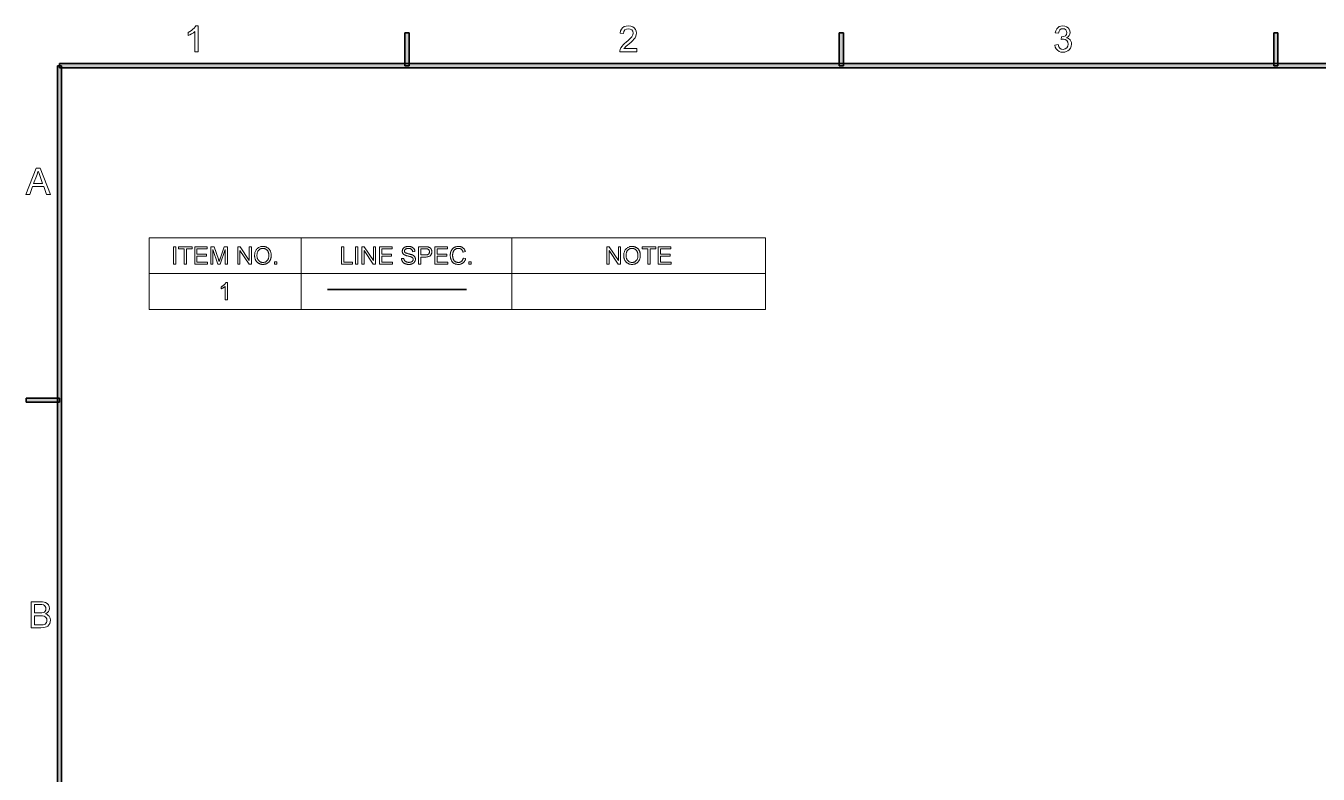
# Model space of a CAD drawing. Extents: x 23 to 417, y 3 to 294.
# Drawn here: x 26.1 to 174.9, y 205.4 to 291.6 of the extents above; entities that cross this region are included whole.
import ezdxf

# ---------------------------------------------------------------- set-up
doc = ezdxf.new("R2010")
doc.units = 0

msp = doc.modelspace()

# ---------------------------------------------------------------- linework, layer by layer
at = {"color": 7, "lineweight": 35, "ltscale": 0.095}
for p, q in [((69.76, 287), (69.76, 290.8)), ((70.24, 290.8), (70.24, 287)), ((119.76, 287), (119.76, 290.8)), ((120.24, 290.8), (120.24, 287)), ((169.76, 287), (169.76, 290.8)), ((170.24, 290.8), (170.24, 287)), ((26.19, 248.74), (29.99, 248.74)), ((29.99, 248.26), (26.19, 248.26))]:
    msp.add_line(p, q, dxfattribs=at)
at = {"color": 7, "lineweight": 35, "ltscale": 0.011875}
for p, q in [((69.76, 290.8), (70.24, 290.8)), ((119.76, 290.8), (120.24, 290.8)), ((169.76, 290.8), (170.24, 290.8)), ((29.76, 287), (30.24, 287)), ((70.24, 287), (69.76, 287)), ((120.24, 287), (119.76, 287)), ((170.24, 287), (169.76, 287)), ((26.19, 248.26), (26.19, 248.74)), ((29.99, 248.74), (29.99, 248.26))]:
    msp.add_line(p, q, dxfattribs=at)
at = {"color": 7, "lineweight": 35}
for p, q in [((30, 287.24), (410.24, 287.24)), ((29.76, 9.76), (29.76, 287)), ((409.76, 286.76), (30, 286.76)), ((30.24, 287), (30.24, 10.24))]:
    msp.add_line(p, q, dxfattribs=at)
at = {"color": 7, "lineweight": 35, "ltscale": 0.011874}
msp.add_line((30, 286.76), (30, 287.24), dxfattribs=at)
at = {"color": 115, "lineweight": 13}
for p, q in [((40.32, 267.19), (111.27, 267.19)), ((40.32, 263.07), (111.27, 263.07)), ((40.32, 258.95), (111.27, 258.95))]:
    msp.add_line(p, q, dxfattribs=at)
at = {"color": 115, "lineweight": 13, "ltscale": 0.206071}
for p, q in [((40.32, 267.19), (40.32, 258.95)), ((57.82, 267.19), (57.82, 258.95)), ((82.09, 267.19), (82.09, 258.95)), ((111.27, 267.19), (111.27, 258.95))]:
    msp.add_line(p, q, dxfattribs=at)
at = {"color": 7, "lineweight": 35, "ltscale": 0.399509}
msp.add_line((60.87, 261.25), (76.85, 261.25), dxfattribs=at)
at = {"color": 7, "lineweight": 13}
for points in [[(45.95, 288.59), (45.57, 288.59), (45.57, 290.93), (45.42, 290.8), (45.22, 290.68), (45.01, 290.57), (44.82, 290.49), (44.82, 290.84), (45.02, 290.95), (45.21, 291.06), (45.37, 291.19), (45.52, 291.33), (45.63, 291.46), (45.71, 291.59), (45.95, 291.59)], [(96.45, 288.97), (96.45, 288.59), (94.49, 288.59), (94.5, 288.73), (94.53, 288.85), (94.62, 289.06), (94.76, 289.26), (94.88, 289.39), (95.04, 289.54), (95.23, 289.7), (95.45, 289.89), (95.63, 290.06), (95.77, 290.21), (95.87, 290.33), (95.99, 290.55), (96.03, 290.76), (95.99, 290.96), (95.88, 291.12), (95.7, 291.22), (95.48, 291.26), (95.25, 291.22), (95.06, 291.12), (94.95, 290.94), (94.91, 290.72), (94.53, 290.76), (94.58, 291.01), (94.68, 291.22), (94.82, 291.38), (95, 291.5), (95.23, 291.57), (95.49, 291.59), (95.75, 291.57), (95.98, 291.49), (96.16, 291.35), (96.3, 291.18), (96.38, 290.99), (96.41, 290.76), (96.39, 290.59), (96.34, 290.41), (96.25, 290.23), (96.12, 290.05), (95.99, 289.9), (95.81, 289.73), (95.58, 289.53), (95.39, 289.37), (95.24, 289.25), (95.15, 289.16), (95.06, 289.06), (94.98, 288.97)], [(144.57, 289.38), (144.95, 289.43), (145.03, 289.18), (145.15, 289.01), (145.31, 288.92), (145.52, 288.88), (145.76, 288.93), (145.95, 289.06), (146.07, 289.25), (146.12, 289.49), (146.08, 289.71), (145.95, 289.89), (145.77, 290.01), (145.55, 290.05), (145.43, 290.04), (145.3, 290.01), (145.33, 290.34), (145.39, 290.34), (145.59, 290.37), (145.78, 290.45), (145.91, 290.6), (145.95, 290.81), (145.92, 290.99), (145.82, 291.13), (145.68, 291.23), (145.49, 291.26), (145.31, 291.23), (145.16, 291.13), (145.05, 290.98), (144.99, 290.76), (144.62, 290.8), (144.68, 291.03), (144.78, 291.23), (144.91, 291.38), (145.08, 291.5), (145.27, 291.57), (145.48, 291.59), (145.71, 291.57), (145.92, 291.49), (146.09, 291.36), (146.22, 291.2), (146.3, 291.02), (146.32, 290.82), (146.3, 290.64), (146.22, 290.47), (146.09, 290.33), (145.91, 290.22), (146.15, 290.13), (146.33, 289.97), (146.42, 289.83), (146.47, 289.67), (146.49, 289.48), (146.46, 289.24), (146.37, 289.02), (146.21, 288.82), (146.06, 288.7), (145.89, 288.62), (145.71, 288.57), (145.5, 288.55), (145.26, 288.58), (145.05, 288.65), (144.86, 288.78), (144.72, 288.95), (144.62, 289.15)], [(26.14, 272.19), (27.33, 275.19), (27.78, 275.19), (28.98, 272.19), (28.53, 272.19), (28.2, 273.11), (26.91, 273.11), (26.58, 272.19)], [(27.03, 273.44), (28.07, 273.44), (27.78, 274.25), (27.69, 274.49), (27.62, 274.69), (27.56, 274.86), (27.49, 274.68), (27.42, 274.49), (27.35, 274.3)], [(26.73, 222.29), (26.73, 225.29), (27.85, 225.29), (28.07, 225.28), (28.25, 225.25), (28.41, 225.2), (28.59, 225.09), (28.73, 224.92), (28.82, 224.72), (28.85, 224.52), (28.82, 224.33), (28.74, 224.15), (28.6, 224), (28.41, 223.88), (28.57, 223.81), (28.72, 223.72), (28.83, 223.61), (28.94, 223.4), (28.98, 223.16), (28.95, 222.96), (28.89, 222.77), (28.79, 222.61), (28.67, 222.49), (28.52, 222.41), (28.34, 222.34), (28.12, 222.31), (27.86, 222.29)], [(27.14, 224), (27.77, 224), (27.99, 224.01), (28.14, 224.04), (28.27, 224.1), (28.36, 224.2), (28.42, 224.32), (28.43, 224.47), (28.42, 224.62), (28.36, 224.75), (28.28, 224.85), (28.17, 224.92), (27.99, 224.95), (27.72, 224.96), (27.14, 224.96)], [(27.14, 222.63), (27.87, 222.63), (28.03, 222.63), (28.13, 222.64), (28.35, 222.72), (28.5, 222.89), (28.54, 223.01), (28.56, 223.15), (28.54, 223.31), (28.47, 223.44), (28.37, 223.55), (28.24, 223.62), (28.06, 223.66), (27.81, 223.67), (27.14, 223.67)]]:
    msp.add_lwpolyline(points, close=True, dxfattribs=at)
at = {"color": 115, "lineweight": 13}
for points in [[(43.13, 264.16), (43.13, 266.16), (43.39, 266.16), (43.39, 264.16)], [(44.37, 264.16), (44.37, 265.92), (43.71, 265.92), (43.71, 266.16), (45.29, 266.16), (45.29, 265.92), (44.63, 265.92), (44.63, 264.16)], [(45.57, 264.16), (45.57, 266.16), (47.01, 266.16), (47.01, 265.92), (45.83, 265.92), (45.83, 265.31), (46.94, 265.31), (46.94, 265.08), (45.83, 265.08), (45.83, 264.4), (47.06, 264.4), (47.06, 264.16)], [(47.42, 264.16), (47.42, 266.16), (47.82, 266.16), (48.29, 264.74), (48.3, 264.7), (48.32, 264.67), (48.33, 264.63), (48.34, 264.6), (48.35, 264.57), (48.36, 264.54), (48.36, 264.52), (48.37, 264.49), (48.38, 264.47), (48.39, 264.45), (48.39, 264.47), (48.4, 264.49), (48.41, 264.52), (48.42, 264.55), (48.43, 264.58), (48.44, 264.61), (48.45, 264.65), (48.46, 264.69), (48.48, 264.73), (48.49, 264.77), (48.97, 266.16), (49.33, 266.16), (49.33, 264.16), (49.07, 264.16), (49.07, 265.83), (48.49, 264.16), (48.25, 264.16), (47.67, 265.86), (47.67, 264.16)], [(50.53, 264.16), (50.53, 266.16), (50.8, 266.16), (51.85, 264.59), (51.85, 266.16), (52.1, 266.16), (52.1, 264.16), (51.83, 264.16), (50.78, 265.73), (50.78, 264.16)], [(52.47, 265.13), (52.47, 265.23), (52.48, 265.32), (52.49, 265.41), (52.51, 265.5), (52.53, 265.58), (52.56, 265.65), (52.6, 265.72), (52.64, 265.79), (52.68, 265.85), (52.74, 265.91), (52.79, 265.97), (52.85, 266.01), (52.91, 266.06), (52.97, 266.09), (53.04, 266.12), (53.11, 266.15), (53.19, 266.17), (53.26, 266.18), (53.34, 266.19), (53.43, 266.19), (53.48, 266.19), (53.53, 266.19), (53.59, 266.18), (53.64, 266.17), (53.69, 266.16), (53.74, 266.15), (53.79, 266.13), (53.83, 266.11), (53.88, 266.09), (53.92, 266.06), (53.97, 266.03), (54.01, 266.01), (54.05, 265.97), (54.09, 265.94), (54.12, 265.9), (54.15, 265.87), (54.18, 265.83), (54.21, 265.78), (54.24, 265.74), (54.26, 265.69), (54.29, 265.65), (54.31, 265.6), (54.32, 265.55), (54.34, 265.49), (54.35, 265.44), (54.36, 265.39), (54.37, 265.33), (54.38, 265.27), (54.38, 265.22), (54.38, 265.16), (54.38, 265.1), (54.38, 265.04), (54.37, 264.98), (54.36, 264.92), (54.35, 264.87), (54.34, 264.81), (54.32, 264.76), (54.3, 264.71), (54.28, 264.66), (54.26, 264.61), (54.23, 264.57), (54.2, 264.52), (54.17, 264.48), (54.14, 264.44), (54.11, 264.4), (54.07, 264.37), (54.04, 264.33), (54, 264.3), (53.95, 264.27), (53.91, 264.25), (53.86, 264.23), (53.82, 264.2), (53.77, 264.19), (53.72, 264.17), (53.68, 264.16), (53.63, 264.14), (53.58, 264.14), (53.53, 264.13), (53.48, 264.13), (53.42, 264.13), (53.37, 264.13), (53.31, 264.13), (53.26, 264.14), (53.21, 264.15), (53.16, 264.16), (53.11, 264.17), (53.06, 264.19), (53.01, 264.21), (52.96, 264.24), (52.92, 264.26), (52.88, 264.29), (52.83, 264.32), (52.8, 264.35), (52.76, 264.39), (52.72, 264.42), (52.69, 264.46), (52.66, 264.5), (52.63, 264.54), (52.61, 264.59), (52.58, 264.63), (52.56, 264.68), (52.54, 264.73), (52.52, 264.78), (52.51, 264.83), (52.5, 264.88), (52.49, 264.93), (52.48, 264.98), (52.47, 265.03), (52.47, 265.08)], [(52.74, 265.13), (52.74, 265.06), (52.75, 264.99), (52.76, 264.93), (52.77, 264.86), (52.79, 264.81), (52.81, 264.75), (52.84, 264.7), (52.87, 264.65), (52.9, 264.6), (52.94, 264.56), (52.97, 264.52), (53.02, 264.48), (53.06, 264.45), (53.11, 264.43), (53.15, 264.4), (53.2, 264.38), (53.26, 264.37), (53.31, 264.36), (53.37, 264.35), (53.42, 264.35), (53.48, 264.35), (53.54, 264.36), (53.59, 264.37), (53.64, 264.39), (53.7, 264.4), (53.74, 264.43), (53.79, 264.45), (53.83, 264.49), (53.87, 264.52), (53.91, 264.56), (53.95, 264.61), (53.98, 264.65), (54.01, 264.7), (54.04, 264.76), (54.06, 264.82), (54.08, 264.88), (54.09, 264.94), (54.1, 265.01), (54.11, 265.08), (54.11, 265.16), (54.11, 265.21), (54.1, 265.25), (54.1, 265.3), (54.09, 265.34), (54.09, 265.39), (54.08, 265.43), (54.07, 265.47), (54.05, 265.51), (54.04, 265.55), (54.03, 265.58), (54.01, 265.62), (53.99, 265.65), (53.97, 265.69), (53.95, 265.72), (53.92, 265.75), (53.9, 265.77), (53.87, 265.8), (53.84, 265.82), (53.81, 265.85), (53.78, 265.87), (53.75, 265.89), (53.72, 265.9), (53.68, 265.92), (53.65, 265.93), (53.61, 265.94), (53.58, 265.95), (53.54, 265.96), (53.5, 265.96), (53.47, 265.97), (53.43, 265.97), (53.37, 265.97), (53.32, 265.96), (53.27, 265.95), (53.21, 265.94), (53.17, 265.92), (53.12, 265.9), (53.07, 265.87), (53.03, 265.84), (52.98, 265.81), (52.94, 265.77), (52.9, 265.73), (52.87, 265.69), (52.84, 265.63), (52.81, 265.58), (52.79, 265.52), (52.77, 265.45), (52.76, 265.38), (52.75, 265.3), (52.74, 265.22)], [(62.47, 264.16), (62.47, 266.16), (62.74, 266.16), (62.74, 264.4), (63.72, 264.4), (63.72, 264.16)], [(64.08, 264.16), (64.08, 266.16), (64.35, 266.16), (64.35, 264.16)], [(64.81, 264.16), (64.81, 266.16), (65.08, 266.16), (66.13, 264.59), (66.13, 266.16), (66.39, 266.16), (66.39, 264.16), (66.12, 264.16), (65.07, 265.73), (65.07, 264.16)], [(66.84, 264.16), (66.84, 266.16), (68.28, 266.16), (68.28, 265.92), (67.1, 265.92), (67.1, 265.31), (68.21, 265.31), (68.21, 265.08), (67.1, 265.08), (67.1, 264.4), (68.33, 264.4), (68.33, 264.16)], [(69.38, 264.8), (69.63, 264.82), (69.64, 264.79), (69.64, 264.77), (69.65, 264.74), (69.65, 264.71), (69.66, 264.69), (69.67, 264.66), (69.68, 264.64), (69.69, 264.62), (69.7, 264.6), (69.71, 264.58), (69.73, 264.56), (69.74, 264.54), (69.76, 264.52), (69.78, 264.51), (69.8, 264.49), (69.82, 264.48), (69.84, 264.46), (69.86, 264.45), (69.89, 264.43), (69.92, 264.42), (69.94, 264.41), (69.97, 264.4), (70, 264.39), (70.03, 264.38), (70.06, 264.38), (70.09, 264.37), (70.12, 264.37), (70.16, 264.36), (70.19, 264.36), (70.22, 264.36), (70.25, 264.36), (70.28, 264.36), (70.31, 264.37), (70.34, 264.37), (70.37, 264.37), (70.39, 264.38), (70.42, 264.38), (70.44, 264.39), (70.47, 264.4), (70.49, 264.41), (70.51, 264.42), (70.53, 264.43), (70.55, 264.44), (70.57, 264.45), (70.59, 264.46), (70.61, 264.47), (70.62, 264.49), (70.64, 264.5), (70.65, 264.52), (70.66, 264.53), (70.67, 264.55), (70.68, 264.56), (70.69, 264.58), (70.7, 264.6), (70.7, 264.61), (70.71, 264.63), (70.71, 264.65), (70.72, 264.67), (70.72, 264.68), (70.72, 264.7), (70.72, 264.72), (70.72, 264.74), (70.71, 264.76), (70.71, 264.77), (70.71, 264.79), (70.7, 264.81), (70.69, 264.82), (70.68, 264.84), (70.67, 264.85), (70.66, 264.87), (70.65, 264.88), (70.64, 264.89), (70.63, 264.91), (70.61, 264.92), (70.59, 264.93), (70.57, 264.94), (70.55, 264.95), (70.53, 264.96), (70.51, 264.97), (70.48, 264.98), (70.47, 264.99), (70.44, 265), (70.42, 265.01), (70.39, 265.02), (70.36, 265.02), (70.32, 265.03), (70.28, 265.05), (70.23, 265.06), (70.18, 265.07), (70.13, 265.08), (70.07, 265.1), (70.02, 265.11), (69.98, 265.12), (69.93, 265.13), (69.89, 265.15), (69.86, 265.16), (69.82, 265.17), (69.79, 265.18), (69.77, 265.2), (69.74, 265.21), (69.71, 265.22), (69.69, 265.24), (69.66, 265.26), (69.64, 265.27), (69.62, 265.29), (69.6, 265.31), (69.58, 265.33), (69.56, 265.35), (69.54, 265.37), (69.53, 265.39), (69.52, 265.42), (69.5, 265.44), (69.49, 265.46), (69.48, 265.49), (69.48, 265.51), (69.47, 265.54), (69.46, 265.56), (69.46, 265.59), (69.46, 265.61), (69.46, 265.64), (69.46, 265.67), (69.46, 265.7), (69.47, 265.73), (69.47, 265.76), (69.48, 265.79), (69.49, 265.82), (69.5, 265.84), (69.51, 265.87), (69.53, 265.9), (69.54, 265.93), (69.56, 265.95), (69.58, 265.98), (69.6, 266), (69.63, 266.02), (69.65, 266.04), (69.68, 266.06), (69.7, 266.08), (69.73, 266.1), (69.76, 266.11), (69.8, 266.13), (69.83, 266.14), (69.86, 266.15), (69.9, 266.16), (69.93, 266.17), (69.97, 266.18), (70.01, 266.18), (70.04, 266.19), (70.08, 266.19), (70.12, 266.19), (70.16, 266.19), (70.21, 266.19), (70.25, 266.19), (70.29, 266.19), (70.33, 266.18), (70.37, 266.18), (70.41, 266.17), (70.45, 266.16), (70.48, 266.15), (70.52, 266.14), (70.55, 266.12), (70.59, 266.11), (70.62, 266.09), (70.65, 266.07), (70.68, 266.05), (70.7, 266.03), (70.73, 266.01), (70.75, 265.99), (70.78, 265.96), (70.8, 265.94), (70.82, 265.91), (70.83, 265.88), (70.85, 265.85), (70.86, 265.82), (70.88, 265.79), (70.89, 265.76), (70.9, 265.73), (70.9, 265.7), (70.91, 265.66), (70.91, 265.63), (70.91, 265.6), (70.66, 265.58), (70.66, 265.61), (70.65, 265.65), (70.64, 265.68), (70.63, 265.71), (70.62, 265.74), (70.6, 265.77), (70.58, 265.8), (70.57, 265.82), (70.54, 265.84), (70.52, 265.86), (70.5, 265.88), (70.47, 265.9), (70.44, 265.91), (70.41, 265.93), (70.38, 265.94), (70.34, 265.94), (70.3, 265.95), (70.26, 265.96), (70.22, 265.96), (70.17, 265.96), (70.13, 265.96), (70.08, 265.96), (70.04, 265.95), (70, 265.95), (69.97, 265.94), (69.93, 265.93), (69.9, 265.92), (69.87, 265.9), (69.85, 265.89), (69.82, 265.87), (69.8, 265.85), (69.78, 265.84), (69.77, 265.82), (69.75, 265.8), (69.74, 265.78), (69.73, 265.75), (69.72, 265.73), (69.72, 265.71), (69.71, 265.68), (69.71, 265.66), (69.71, 265.64), (69.72, 265.62), (69.72, 265.6), (69.73, 265.58), (69.73, 265.56), (69.74, 265.54), (69.75, 265.53), (69.76, 265.51), (69.78, 265.5), (69.79, 265.48), (69.81, 265.47), (69.83, 265.45), (69.86, 265.44), (69.89, 265.43), (69.93, 265.41), (69.97, 265.4), (70.02, 265.38), (70.07, 265.37), (70.13, 265.35), (70.19, 265.34), (70.25, 265.33), (70.31, 265.31), (70.37, 265.3), (70.42, 265.28), (70.46, 265.27), (70.5, 265.26), (70.54, 265.25), (70.58, 265.24), (70.61, 265.22), (70.63, 265.21), (70.67, 265.2), (70.7, 265.18), (70.73, 265.16), (70.76, 265.14), (70.78, 265.12), (70.81, 265.1), (70.83, 265.08), (70.85, 265.06), (70.87, 265.03), (70.89, 265.01), (70.91, 264.98), (70.92, 264.96), (70.93, 264.93), (70.94, 264.9), (70.95, 264.88), (70.96, 264.85), (70.97, 264.82), (70.97, 264.79), (70.97, 264.76), (70.97, 264.72), (70.97, 264.69), (70.97, 264.66), (70.97, 264.63), (70.96, 264.6), (70.95, 264.57), (70.94, 264.54), (70.93, 264.51), (70.92, 264.48), (70.9, 264.45), (70.88, 264.42), (70.86, 264.4), (70.84, 264.37), (70.82, 264.34), (70.8, 264.32), (70.77, 264.3), (70.74, 264.28), (70.72, 264.26), (70.69, 264.24), (70.65, 264.22), (70.62, 264.2), (70.59, 264.19), (70.55, 264.18), (70.51, 264.16), (70.48, 264.15), (70.44, 264.14), (70.4, 264.14), (70.36, 264.13), (70.32, 264.13), (70.28, 264.13), (70.23, 264.13), (70.18, 264.13), (70.13, 264.13), (70.08, 264.13), (70.03, 264.14), (69.99, 264.14), (69.94, 264.15), (69.9, 264.16), (69.86, 264.18), (69.82, 264.19), (69.78, 264.2), (69.74, 264.22), (69.71, 264.24), (69.68, 264.26), (69.65, 264.28), (69.62, 264.3), (69.59, 264.33), (69.56, 264.35), (69.54, 264.38), (69.51, 264.41), (69.49, 264.44), (69.47, 264.47), (69.45, 264.51), (69.44, 264.54), (69.42, 264.58), (69.41, 264.61), (69.4, 264.65), (69.39, 264.69), (69.39, 264.72), (69.38, 264.76)], [(71.34, 264.16), (71.34, 266.16), (72.09, 266.16), (72.13, 266.16), (72.17, 266.16), (72.2, 266.16), (72.23, 266.16), (72.27, 266.15), (72.3, 266.15), (72.32, 266.15), (72.35, 266.15), (72.37, 266.14), (72.39, 266.14), (72.42, 266.13), (72.45, 266.13), (72.48, 266.12), (72.5, 266.11), (72.53, 266.1), (72.55, 266.09), (72.58, 266.08), (72.6, 266.07), (72.62, 266.06), (72.64, 266.05), (72.66, 266.03), (72.68, 266.02), (72.7, 266), (72.71, 265.98), (72.73, 265.96), (72.75, 265.94), (72.76, 265.92), (72.78, 265.9), (72.79, 265.88), (72.8, 265.85), (72.81, 265.83), (72.82, 265.8), (72.83, 265.78), (72.84, 265.75), (72.85, 265.72), (72.85, 265.7), (72.86, 265.67), (72.86, 265.64), (72.86, 265.61), (72.86, 265.58), (72.86, 265.53), (72.86, 265.48), (72.85, 265.43), (72.84, 265.39), (72.82, 265.35), (72.8, 265.3), (72.78, 265.26), (72.76, 265.22), (72.73, 265.19), (72.7, 265.15), (72.66, 265.12), (72.62, 265.09), (72.58, 265.06), (72.53, 265.04), (72.47, 265.02), (72.41, 265), (72.34, 264.99), (72.27, 264.98), (72.2, 264.97), (72.11, 264.97), (71.6, 264.97), (71.6, 264.16)], [(71.6, 265.21), (72.12, 265.21), (72.17, 265.21), (72.21, 265.21), (72.26, 265.22), (72.3, 265.22), (72.34, 265.23), (72.37, 265.24), (72.4, 265.26), (72.43, 265.27), (72.46, 265.29), (72.48, 265.3), (72.5, 265.32), (72.52, 265.35), (72.54, 265.37), (72.55, 265.39), (72.56, 265.42), (72.57, 265.45), (72.58, 265.48), (72.59, 265.51), (72.59, 265.54), (72.59, 265.57), (72.59, 265.6), (72.59, 265.62), (72.58, 265.64), (72.58, 265.67), (72.57, 265.69), (72.57, 265.71), (72.56, 265.73), (72.55, 265.75), (72.54, 265.77), (72.53, 265.79), (72.51, 265.8), (72.5, 265.82), (72.48, 265.84), (72.47, 265.85), (72.45, 265.86), (72.44, 265.87), (72.42, 265.88), (72.4, 265.89), (72.38, 265.9), (72.36, 265.91), (72.34, 265.91), (72.33, 265.91), (72.31, 265.91), (72.29, 265.92), (72.26, 265.92), (72.24, 265.92), (72.21, 265.92), (72.18, 265.92), (72.15, 265.92), (72.11, 265.92), (71.6, 265.92)], [(73.2, 264.16), (73.2, 266.16), (74.65, 266.16), (74.65, 265.92), (73.47, 265.92), (73.47, 265.31), (74.58, 265.31), (74.58, 265.08), (73.47, 265.08), (73.47, 264.4), (74.7, 264.4), (74.7, 264.16)], [(76.49, 264.86), (76.75, 264.79), (76.74, 264.73), (76.72, 264.67), (76.69, 264.61), (76.67, 264.56), (76.64, 264.51), (76.61, 264.46), (76.57, 264.41), (76.54, 264.37), (76.5, 264.33), (76.46, 264.3), (76.41, 264.26), (76.36, 264.23), (76.32, 264.21), (76.27, 264.19), (76.21, 264.17), (76.16, 264.15), (76.11, 264.14), (76.05, 264.13), (75.99, 264.13), (75.93, 264.13), (75.86, 264.13), (75.8, 264.13), (75.74, 264.14), (75.69, 264.15), (75.63, 264.16), (75.58, 264.17), (75.53, 264.19), (75.49, 264.21), (75.44, 264.23), (75.4, 264.26), (75.36, 264.28), (75.32, 264.31), (75.29, 264.35), (75.25, 264.38), (75.22, 264.42), (75.19, 264.46), (75.16, 264.5), (75.14, 264.54), (75.11, 264.59), (75.09, 264.64), (75.07, 264.69), (75.05, 264.74), (75.04, 264.79), (75.02, 264.84), (75.01, 264.9), (75, 264.95), (75, 265.01), (74.99, 265.06), (74.99, 265.12), (74.99, 265.17), (74.99, 265.24), (74.99, 265.3), (75, 265.35), (75.01, 265.41), (75.02, 265.47), (75.03, 265.52), (75.05, 265.57), (75.06, 265.62), (75.08, 265.67), (75.11, 265.72), (75.13, 265.76), (75.16, 265.81), (75.19, 265.85), (75.22, 265.89), (75.25, 265.92), (75.29, 265.96), (75.32, 265.99), (75.36, 266.02), (75.4, 266.05), (75.45, 266.07), (75.49, 266.1), (75.54, 266.12), (75.58, 266.13), (75.63, 266.15), (75.68, 266.16), (75.73, 266.17), (75.78, 266.18), (75.83, 266.19), (75.88, 266.19), (75.93, 266.19), (75.99, 266.19), (76.05, 266.19), (76.1, 266.18), (76.16, 266.17), (76.21, 266.16), (76.26, 266.14), (76.3, 266.12), (76.35, 266.1), (76.39, 266.07), (76.44, 266.04), (76.48, 266.01), (76.51, 265.97), (76.55, 265.94), (76.58, 265.9), (76.61, 265.86), (76.64, 265.81), (76.66, 265.77), (76.68, 265.72), (76.7, 265.67), (76.72, 265.61), (76.46, 265.55), (76.45, 265.59), (76.43, 265.63), (76.41, 265.67), (76.39, 265.71), (76.37, 265.74), (76.35, 265.77), (76.33, 265.8), (76.31, 265.82), (76.28, 265.85), (76.26, 265.87), (76.23, 265.89), (76.2, 265.9), (76.17, 265.92), (76.14, 265.93), (76.11, 265.94), (76.07, 265.95), (76.04, 265.96), (76, 265.96), (75.96, 265.97), (75.93, 265.97), (75.88, 265.97), (75.84, 265.96), (75.79, 265.96), (75.75, 265.95), (75.71, 265.94), (75.68, 265.93), (75.64, 265.91), (75.6, 265.9), (75.57, 265.88), (75.54, 265.86), (75.51, 265.83), (75.48, 265.81), (75.46, 265.78), (75.43, 265.76), (75.41, 265.73), (75.39, 265.7), (75.37, 265.66), (75.35, 265.63), (75.34, 265.6), (75.32, 265.56), (75.31, 265.52), (75.3, 265.48), (75.29, 265.45), (75.28, 265.41), (75.28, 265.37), (75.27, 265.33), (75.27, 265.29), (75.26, 265.25), (75.26, 265.22), (75.26, 265.18), (75.26, 265.13), (75.26, 265.08), (75.27, 265.03), (75.27, 264.98), (75.28, 264.94), (75.29, 264.89), (75.3, 264.85), (75.31, 264.81), (75.32, 264.77), (75.33, 264.73), (75.35, 264.69), (75.37, 264.66), (75.39, 264.62), (75.41, 264.59), (75.43, 264.56), (75.45, 264.54), (75.48, 264.51), (75.51, 264.49), (75.53, 264.47), (75.56, 264.45), (75.6, 264.43), (75.63, 264.41), (75.66, 264.4), (75.69, 264.39), (75.73, 264.38), (75.76, 264.37), (75.8, 264.36), (75.83, 264.36), (75.87, 264.35), (75.9, 264.35), (75.95, 264.35), (75.99, 264.36), (76.03, 264.36), (76.07, 264.37), (76.11, 264.38), (76.15, 264.4), (76.18, 264.41), (76.22, 264.43), (76.25, 264.46), (76.28, 264.48), (76.31, 264.51), (76.34, 264.54), (76.36, 264.57), (76.39, 264.6), (76.41, 264.64), (76.43, 264.68), (76.45, 264.72), (76.46, 264.76), (76.48, 264.81)], [(93.01, 264.16), (93.01, 266.16), (93.28, 266.16), (94.33, 264.59), (94.33, 266.16), (94.59, 266.16), (94.59, 264.16), (94.32, 264.16), (93.27, 265.73), (93.27, 264.16)], [(94.95, 265.13), (94.95, 265.23), (94.96, 265.32), (94.98, 265.41), (94.99, 265.5), (95.02, 265.58), (95.05, 265.65), (95.08, 265.72), (95.12, 265.79), (95.17, 265.85), (95.22, 265.91), (95.27, 265.97), (95.33, 266.01), (95.39, 266.06), (95.46, 266.09), (95.53, 266.12), (95.6, 266.15), (95.67, 266.17), (95.75, 266.18), (95.83, 266.19), (95.91, 266.19), (95.96, 266.19), (96.02, 266.19), (96.07, 266.18), (96.12, 266.17), (96.17, 266.16), (96.22, 266.15), (96.27, 266.13), (96.32, 266.11), (96.36, 266.09), (96.41, 266.06), (96.45, 266.03), (96.49, 266.01), (96.53, 265.97), (96.57, 265.94), (96.6, 265.9), (96.64, 265.87), (96.67, 265.83), (96.7, 265.78), (96.72, 265.74), (96.75, 265.69), (96.77, 265.65), (96.79, 265.6), (96.81, 265.55), (96.82, 265.49), (96.84, 265.44), (96.85, 265.39), (96.85, 265.33), (96.86, 265.27), (96.86, 265.22), (96.86, 265.16), (96.86, 265.1), (96.86, 265.04), (96.85, 264.98), (96.84, 264.92), (96.83, 264.87), (96.82, 264.81), (96.8, 264.76), (96.79, 264.71), (96.76, 264.66), (96.74, 264.61), (96.72, 264.57), (96.69, 264.52), (96.66, 264.48), (96.63, 264.44), (96.59, 264.4), (96.56, 264.37), (96.52, 264.33), (96.48, 264.3), (96.44, 264.27), (96.39, 264.25), (96.35, 264.23), (96.3, 264.2), (96.26, 264.19), (96.21, 264.17), (96.16, 264.16), (96.11, 264.14), (96.06, 264.14), (96.01, 264.13), (95.96, 264.13), (95.91, 264.13), (95.85, 264.13), (95.8, 264.13), (95.74, 264.14), (95.69, 264.15), (95.64, 264.16), (95.59, 264.17), (95.54, 264.19), (95.49, 264.21), (95.45, 264.24), (95.4, 264.26), (95.36, 264.29), (95.32, 264.32), (95.28, 264.35), (95.24, 264.39), (95.21, 264.42), (95.18, 264.46), (95.14, 264.5), (95.12, 264.54), (95.09, 264.59), (95.07, 264.63), (95.04, 264.68), (95.03, 264.73), (95.01, 264.78), (94.99, 264.83), (94.98, 264.88), (94.97, 264.93), (94.96, 264.98), (94.96, 265.03), (94.95, 265.08)], [(95.22, 265.13), (95.23, 265.06), (95.23, 264.99), (95.24, 264.93), (95.26, 264.86), (95.27, 264.81), (95.29, 264.75), (95.32, 264.7), (95.35, 264.65), (95.38, 264.6), (95.42, 264.56), (95.46, 264.52), (95.5, 264.48), (95.54, 264.45), (95.59, 264.43), (95.64, 264.4), (95.69, 264.38), (95.74, 264.37), (95.79, 264.36), (95.85, 264.35), (95.91, 264.35), (95.97, 264.35), (96.02, 264.36), (96.08, 264.37), (96.13, 264.39), (96.18, 264.4), (96.23, 264.43), (96.27, 264.45), (96.32, 264.49), (96.36, 264.52), (96.4, 264.56), (96.44, 264.61), (96.47, 264.65), (96.5, 264.7), (96.52, 264.76), (96.54, 264.82), (96.56, 264.88), (96.57, 264.94), (96.58, 265.01), (96.59, 265.08), (96.59, 265.16), (96.59, 265.21), (96.59, 265.25), (96.58, 265.3), (96.58, 265.34), (96.57, 265.39), (96.56, 265.43), (96.55, 265.47), (96.54, 265.51), (96.52, 265.55), (96.51, 265.58), (96.49, 265.62), (96.47, 265.65), (96.45, 265.69), (96.43, 265.72), (96.41, 265.75), (96.38, 265.77), (96.36, 265.8), (96.33, 265.82), (96.3, 265.85), (96.27, 265.87), (96.24, 265.89), (96.2, 265.9), (96.17, 265.92), (96.13, 265.93), (96.1, 265.94), (96.06, 265.95), (96.03, 265.96), (95.99, 265.96), (95.95, 265.97), (95.91, 265.97), (95.86, 265.97), (95.8, 265.96), (95.75, 265.95), (95.7, 265.94), (95.65, 265.92), (95.6, 265.9), (95.56, 265.87), (95.51, 265.84), (95.47, 265.81), (95.43, 265.77), (95.39, 265.73), (95.35, 265.69), (95.32, 265.63), (95.3, 265.58), (95.28, 265.52), (95.26, 265.45), (95.24, 265.38), (95.23, 265.3), (95.23, 265.22)], [(97.71, 264.16), (97.71, 265.92), (97.06, 265.92), (97.06, 266.16), (98.64, 266.16), (98.64, 265.92), (97.98, 265.92), (97.98, 264.16)], [(98.92, 264.16), (98.92, 266.16), (100.36, 266.16), (100.36, 265.92), (99.18, 265.92), (99.18, 265.31), (100.29, 265.31), (100.29, 265.08), (99.18, 265.08), (99.18, 264.4), (100.41, 264.4), (100.41, 264.16)], [(54.76, 264.16), (54.76, 264.44), (55.04, 264.44), (55.04, 264.16)], [(77.12, 264.16), (77.12, 264.44), (77.4, 264.44), (77.4, 264.16)], [(49.34, 260.04), (49.09, 260.04), (49.09, 261.6), (49.07, 261.59), (49.05, 261.57), (49.03, 261.55), (49.01, 261.54), (48.99, 261.52), (48.97, 261.5), (48.94, 261.48), (48.91, 261.47), (48.89, 261.45), (48.86, 261.43), (48.83, 261.42), (48.8, 261.4), (48.78, 261.39), (48.75, 261.37), (48.72, 261.36), (48.7, 261.35), (48.67, 261.34), (48.65, 261.33), (48.62, 261.32), (48.6, 261.31), (48.6, 261.54), (48.64, 261.56), (48.68, 261.58), (48.72, 261.61), (48.76, 261.63), (48.79, 261.65), (48.83, 261.68), (48.86, 261.7), (48.9, 261.73), (48.93, 261.75), (48.96, 261.78), (48.99, 261.81), (49.02, 261.83), (49.05, 261.86), (49.07, 261.89), (49.09, 261.91), (49.11, 261.94), (49.13, 261.97), (49.15, 261.99), (49.17, 262.02), (49.18, 262.05), (49.34, 262.05)]]:
    msp.add_lwpolyline(points, close=True, dxfattribs=at)
at = {"color": 7, "lineweight": 5}
for points in [[(69.76, 290.8), (70.24, 290.8), (69.76, 287), (70.24, 287)], [(169.76, 290.8), (170.24, 290.8), (169.76, 287), (170.24, 287)], [(410.24, 287.24), (409.76, 286.76), (30, 287.24), (30, 286.76)], [(29.76, 287), (30.24, 287), (29.76, 9.76), (30.24, 10.24)], [(26.19, 248.26), (26.19, 248.74), (29.99, 248.26), (29.99, 248.74)]]:
    msp.add_solid(points, dxfattribs=at)
at = {"color": 3, "lineweight": 5}
msp.add_solid([(119.76, 290.8), (120.24, 290.8), (119.76, 287), (120.24, 287)], dxfattribs=at)

doc.saveas('drawing.dxf')
